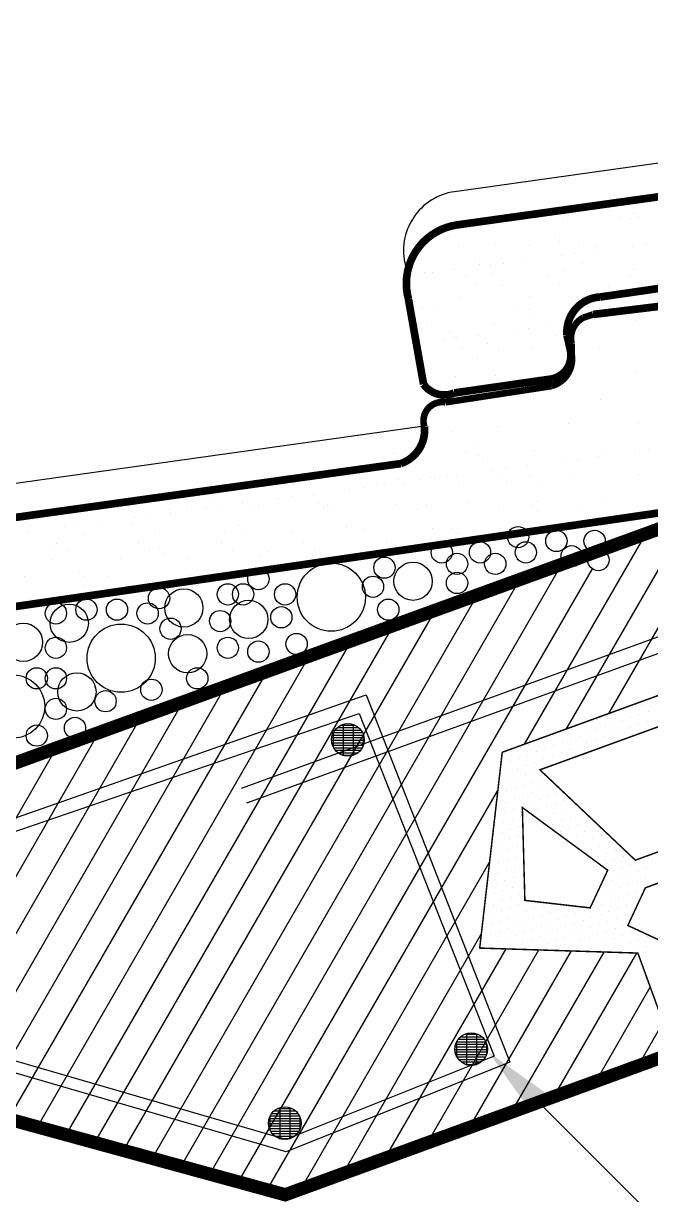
# Model space of a CAD drawing. Header units: inches. Extents: x -370 to 18, y -197 to 199.
# Drawn here: x -238.371 to -236.47, y -28.797 to -25.248 of the extents above; entities that cross this region are included whole.
import ezdxf

# ---------------------------------------------------------------- set-up
doc = ezdxf.new("R2010")
doc.units = ezdxf.units.IN
doc.header["$MEASUREMENT"] = 0
doc.layers.add('TRAMAS', color=7, linetype='Continuous')

# ---------------------------------------------------------------- blocks, each defined once
blk = doc.blocks.new('*X580')
at = {"color": 0}
for p, q in [((2.0352, 3.7251), (2.2461, 4.0904)), ((1.9621, 3.6985), (2.1731, 4.0639)), ((1.889, 3.6719), (2.1, 4.0373)), ((2.0254, 4.008), (2.0269, 4.0107)), ((1.3427, 2.9256), (1.9538, 3.9842)), ((1.3926, 2.912), (2.007, 3.9762)), ((1.2929, 2.9393), (1.8808, 3.9576)), ((1.243, 2.9529), (1.8077, 3.931)), ((1.1931, 2.9666), (1.7346, 3.9045)), ((1.1433, 2.9802), (1.6616, 3.8779)), ((1.0934, 2.9939), (1.5885, 3.8513)), ((1.0436, 3.0075), (1.5154, 3.8248)), ((0.9937, 3.0212), (1.4423, 3.7982)), ((0.9439, 3.0348), (1.3693, 3.7716)), ((0.894, 3.0485), (1.2962, 3.745)), ((0.8442, 3.0622), (1.2231, 3.7185)), ((0.7943, 3.0758), (1.15, 3.6919)), ((0.7445, 3.0895), (1.077, 3.6653)), ((1.4424, 2.8983), (1.8428, 3.5917)), ((1.5009, 2.8997), (1.8284, 3.4668)), ((1.5741, 2.9264), (1.814, 3.342)), ((1.6473, 2.9531), (1.857, 3.3165)), ((1.7204, 2.9799), (1.9137, 3.3147)), ((1.7936, 3.0066), (1.9704, 3.3129)), ((1.8667, 3.0333), (2.0271, 3.3111)), ((1.9399, 3.06), (2.0839, 3.3093)), ((2.0131, 3.0867), (2.1073, 3.25)), ((2.0862, 3.1134), (2.1297, 3.1887))]:
    blk.add_line(p, q, dxfattribs=at)
blk = doc.blocks.new('*X577')
at = {"color": 0}
for p, q in [((5.5, 5.4375), (5.5, 5.4375)), ((5.53125, 5.4375), (5.53125, 5.4375)), ((5.5625, 5.4375), (5.5625, 5.4375)), ((5.59375, 5.4375), (5.59375, 5.4375)), ((5.625, 5.4375), (5.625, 5.4375)), ((5.65625, 5.4375), (5.65625, 5.4375)), ((5.6875, 5.4375), (5.6875, 5.4375)), ((5.71875, 5.4375), (5.71875, 5.4375)), ((5.75, 5.4375), (5.75, 5.4375)), ((5.78125, 5.4375), (5.78125, 5.4375)), ((5.8125, 5.4375), (5.8125, 5.4375)), ((5.84375, 5.4375), (5.84375, 5.4375)), ((5.875, 5.4375), (5.875, 5.4375)), ((5.90625, 5.4375), (5.90625, 5.4375)), ((5.9375, 5.4375), (5.9375, 5.4375)), ((5.96875, 5.4375), (5.96875, 5.4375)), ((6, 5.4375), (6, 5.4375)), ((6.03125, 5.4375), (6.03125, 5.4375)), ((5.484375, 5.40625), (5.484375, 5.40625)), ((5.515625, 5.40625), (5.515625, 5.40625)), ((5.546875, 5.40625), (5.546875, 5.40625)), ((5.578125, 5.40625), (5.578125, 5.40625)), ((5.609375, 5.40625), (5.609375, 5.40625)), ((5.640625, 5.40625), (5.640625, 5.40625)), ((5.671875, 5.40625), (5.671875, 5.40625)), ((5.703125, 5.40625), (5.703125, 5.40625)), ((5.734375, 5.40625), (5.734375, 5.40625)), ((5.765625, 5.40625), (5.765625, 5.40625)), ((5.796875, 5.40625), (5.796875, 5.40625)), ((5.828125, 5.40625), (5.828125, 5.40625)), ((5.859375, 5.40625), (5.859375, 5.40625)), ((5.890625, 5.40625), (5.890625, 5.40625)), ((5.921875, 5.40625), (5.921875, 5.40625)), ((5.953125, 5.40625), (5.953125, 5.40625)), ((5.984375, 5.40625), (5.984375, 5.40625)), ((6.015625, 5.40625), (6.015625, 5.40625)), ((5.453125, 5.34375), (5.453125, 5.34375)), ((5.46875, 5.375), (5.46875, 5.375)), ((5.484375, 5.34375), (5.484375, 5.34375)), ((5.5, 5.375), (5.5, 5.375)), ((5.515625, 5.34375), (5.515625, 5.34375)), ((5.53125, 5.375), (5.53125, 5.375)), ((5.546875, 5.34375), (5.546875, 5.34375)), ((5.5625, 5.375), (5.5625, 5.375)), ((5.578125, 5.34375), (5.578125, 5.34375)), ((5.59375, 5.375), (5.59375, 5.375)), ((5.625, 5.375), (5.625, 5.375)), ((5.65625, 5.375), (5.65625, 5.375)), ((5.6875, 5.375), (5.6875, 5.375)), ((5.71875, 5.375), (5.71875, 5.375)), ((5.75, 5.375), (5.75, 5.375)), ((5.78125, 5.375), (5.78125, 5.375)), ((5.8125, 5.375), (5.8125, 5.375)), ((5.84375, 5.375), (5.84375, 5.375)), ((5.875, 5.375), (5.875, 5.375)), ((5.90625, 5.375), (5.90625, 5.375)), ((5.9375, 5.375), (5.9375, 5.375)), ((5.96875, 5.375), (5.96875, 5.375)), ((6, 5.375), (6, 5.375)), ((5.4375, 5.3125), (5.4375, 5.3125)), ((5.46875, 5.3125), (5.46875, 5.3125)), ((5.5, 5.3125), (5.5, 5.3125)), ((5.53125, 5.3125), (5.53125, 5.3125)), ((5.5625, 5.3125), (5.5625, 5.3125)), ((5.59375, 5.3125), (5.59375, 5.3125)), ((5.421875, 5.28125), (5.421875, 5.28125)), ((5.453125, 5.28125), (5.453125, 5.28125)), ((5.484375, 5.28125), (5.484375, 5.28125)), ((5.515625, 5.28125), (5.515625, 5.28125)), ((5.546875, 5.28125), (5.546875, 5.28125)), ((5.578125, 5.28125), (5.578125, 5.28125)), ((5.609375, 5.28125), (5.609375, 5.28125)), ((5.40625, 5.25), (5.40625, 5.25)), ((5.4375, 5.25), (5.4375, 5.25)), ((5.46875, 5.25), (5.46875, 5.25)), ((5.5, 5.25), (5.5, 5.25)), ((5.53125, 5.25), (5.53125, 5.25)), ((5.5625, 5.25), (5.5625, 5.25)), ((5.59375, 5.25), (5.59375, 5.25)), ((5.625, 5.25), (5.625, 5.25)), ((5.375, 5.1875), (5.375, 5.1875)), ((5.390625, 5.21875), (5.390625, 5.21875)), ((5.40625, 5.1875), (5.40625, 5.1875)), ((5.421875, 5.21875), (5.421875, 5.21875)), ((5.4375, 5.1875), (5.4375, 5.1875)), ((5.453125, 5.21875), (5.453125, 5.21875)), ((5.46875, 5.1875), (5.46875, 5.1875)), ((5.484375, 5.21875), (5.484375, 5.21875)), ((5.546875, 5.21875), (5.546875, 5.21875)), ((5.5625, 5.1875), (5.5625, 5.1875)), ((5.578125, 5.21875), (5.578125, 5.21875)), ((5.59375, 5.1875), (5.59375, 5.1875)), ((5.609375, 5.21875), (5.609375, 5.21875)), ((5.625, 5.1875), (5.625, 5.1875)), ((5.640625, 5.21875), (5.640625, 5.21875)), ((5.65625, 5.1875), (5.65625, 5.1875)), ((5.359375, 5.15625), (5.359375, 5.15625)), ((5.390625, 5.15625), (5.390625, 5.15625)), ((5.421875, 5.15625), (5.421875, 5.15625)), ((5.453125, 5.15625), (5.453125, 5.15625)), ((5.578125, 5.15625), (5.578125, 5.15625)), ((5.609375, 5.15625), (5.609375, 5.15625)), ((5.640625, 5.15625), (5.640625, 5.15625)), ((5.671875, 5.15625), (5.671875, 5.15625)), ((5.34375, 5.125), (5.34375, 5.125)), ((5.375, 5.125), (5.375, 5.125)), ((5.40625, 5.125), (5.40625, 5.125)), ((5.4375, 5.125), (5.4375, 5.125)), ((5.59375, 5.125), (5.59375, 5.125)), ((5.625, 5.125), (5.625, 5.125)), ((5.65625, 5.125), (5.65625, 5.125)), ((5.6875, 5.125), (5.6875, 5.125)), ((5.3125, 5.0625), (5.3125, 5.0625)), ((5.328125, 5.09375), (5.328125, 5.09375)), ((5.34375, 5.0625), (5.34375, 5.0625)), ((5.359375, 5.09375), (5.359375, 5.09375)), ((5.375, 5.0625), (5.375, 5.0625)), ((5.390625, 5.09375), (5.390625, 5.09375)), ((5.40625, 5.0625), (5.40625, 5.0625)), ((5.421875, 5.09375), (5.421875, 5.09375)), ((5.4375, 5.0625), (5.4375, 5.0625)), ((5.609375, 5.09375), (5.609375, 5.09375)), ((5.625, 5.0625), (5.625, 5.0625)), ((5.640625, 5.09375), (5.640625, 5.09375)), ((5.65625, 5.0625), (5.65625, 5.0625)), ((5.671875, 5.09375), (5.671875, 5.09375)), ((5.6875, 5.0625), (5.6875, 5.0625)), ((5.703125, 5.09375), (5.703125, 5.09375)), ((5.71875, 5.0625), (5.71875, 5.0625)), ((5.296875, 5.03125), (5.296875, 5.03125)), ((5.328125, 5.03125), (5.328125, 5.03125)), ((5.359375, 5.03125), (5.359375, 5.03125)), ((5.390625, 5.03125), (5.390625, 5.03125)), ((5.421875, 5.03125), (5.421875, 5.03125)), ((5.671875, 5.03125), (5.671875, 5.03125)), ((5.703125, 5.03125), (5.703125, 5.03125)), ((5.734375, 5.03125), (5.734375, 5.03125)), ((5.28125, 5), (5.28125, 5)), ((5.3125, 5), (5.3125, 5)), ((5.34375, 5), (5.34375, 5)), ((5.375, 5), (5.375, 5)), ((5.40625, 5), (5.40625, 5)), ((5.6875, 5), (5.6875, 5)), ((5.71875, 5), (5.71875, 5)), ((5.75, 5), (5.75, 5)), ((5.265625, 4.96875), (5.265625, 4.96875)), ((5.296875, 4.96875), (5.296875, 4.96875)), ((5.328125, 4.96875), (5.328125, 4.96875)), ((5.359375, 4.96875), (5.359375, 4.96875)), ((5.390625, 4.96875), (5.390625, 4.96875)), ((5.703125, 4.96875), (5.703125, 4.96875)), ((5.734375, 4.96875), (5.734375, 4.96875)), ((5.765625, 4.96875), (5.765625, 4.96875)), ((5.234375, 4.90625), (5.234375, 4.90625)), ((5.25, 4.9375), (5.25, 4.9375)), ((5.265625, 4.90625), (5.265625, 4.90625)), ((5.28125, 4.9375), (5.28125, 4.9375)), ((5.296875, 4.90625), (5.296875, 4.90625)), ((5.3125, 4.9375), (5.3125, 4.9375)), ((5.328125, 4.90625), (5.328125, 4.90625)), ((5.34375, 4.9375), (5.34375, 4.9375)), ((5.359375, 4.90625), (5.359375, 4.90625)), ((5.375, 4.9375), (5.375, 4.9375)), ((5.390625, 4.90625), (5.390625, 4.90625)), ((5.40625, 4.9375), (5.40625, 4.9375)), ((5.421875, 4.90625), (5.421875, 4.90625)), ((5.453125, 4.90625), (5.453125, 4.90625)), ((5.671875, 4.90625), (5.671875, 4.90625)), ((5.703125, 4.90625), (5.703125, 4.90625)), ((5.71875, 4.9375), (5.71875, 4.9375)), ((5.734375, 4.90625), (5.734375, 4.90625)), ((5.75, 4.9375), (5.75, 4.9375)), ((5.765625, 4.90625), (5.765625, 4.90625)), ((5.78125, 4.9375), (5.78125, 4.9375)), ((5.796875, 4.90625), (5.796875, 4.90625)), ((5.8125, 4.9375), (5.8125, 4.9375)), ((5.828125, 4.90625), (5.828125, 4.90625)), ((5.84375, 4.9375), (5.84375, 4.9375)), ((5.21875, 4.875), (5.21875, 4.875)), ((5.25, 4.875), (5.25, 4.875)), ((5.28125, 4.875), (5.28125, 4.875)), ((5.3125, 4.875), (5.3125, 4.875)), ((5.34375, 4.875), (5.34375, 4.875)), ((5.375, 4.875), (5.375, 4.875)), ((5.40625, 4.875), (5.40625, 4.875)), ((5.4375, 4.875), (5.4375, 4.875)), ((5.46875, 4.875), (5.46875, 4.875)), ((5.5, 4.875), (5.5, 4.875)), ((5.53125, 4.875), (5.53125, 4.875)), ((5.65625, 4.875), (5.65625, 4.875)), ((5.6875, 4.875), (5.6875, 4.875)), ((5.71875, 4.875), (5.71875, 4.875)), ((5.75, 4.875), (5.75, 4.875)), ((5.78125, 4.875), (5.78125, 4.875)), ((5.8125, 4.875), (5.8125, 4.875)), ((5.203125, 4.84375), (5.203125, 4.84375)), ((5.234375, 4.84375), (5.234375, 4.84375)), ((5.265625, 4.84375), (5.265625, 4.84375)), ((5.296875, 4.84375), (5.296875, 4.84375)), ((5.328125, 4.84375), (5.328125, 4.84375)), ((5.359375, 4.84375), (5.359375, 4.84375)), ((5.390625, 4.84375), (5.390625, 4.84375)), ((5.421875, 4.84375), (5.421875, 4.84375)), ((5.453125, 4.84375), (5.453125, 4.84375)), ((5.484375, 4.84375), (5.484375, 4.84375)), ((5.515625, 4.84375), (5.515625, 4.84375)), ((5.546875, 4.84375), (5.546875, 4.84375)), ((5.578125, 4.84375), (5.578125, 4.84375)), ((5.609375, 4.84375), (5.609375, 4.84375)), ((5.640625, 4.84375), (5.640625, 4.84375)), ((5.671875, 4.84375), (5.671875, 4.84375)), ((5.703125, 4.84375), (5.703125, 4.84375)), ((5.734375, 4.84375), (5.734375, 4.84375)), ((5.765625, 4.84375), (5.765625, 4.84375)), ((5.796875, 4.84375), (5.796875, 4.84375)), ((5.28125, 4.8125), (5.28125, 4.8125)), ((5.3125, 4.8125), (5.3125, 4.8125)), ((5.34375, 4.8125), (5.34375, 4.8125)), ((5.375, 4.8125), (5.375, 4.8125)), ((5.40625, 4.8125), (5.40625, 4.8125)), ((5.4375, 4.8125), (5.4375, 4.8125)), ((5.46875, 4.8125), (5.46875, 4.8125)), ((5.5, 4.8125), (5.5, 4.8125)), ((5.53125, 4.8125), (5.53125, 4.8125)), ((5.5625, 4.8125), (5.5625, 4.8125)), ((5.59375, 4.8125), (5.59375, 4.8125)), ((5.625, 4.8125), (5.625, 4.8125)), ((5.65625, 4.8125), (5.65625, 4.8125)), ((5.6875, 4.8125), (5.6875, 4.8125)), ((5.71875, 4.8125), (5.71875, 4.8125)), ((5.75, 4.8125), (5.75, 4.8125)), ((5.359375, 4.78125), (5.359375, 4.78125)), ((5.390625, 4.78125), (5.390625, 4.78125)), ((5.421875, 4.78125), (5.421875, 4.78125)), ((5.4375, 4.75), (5.4375, 4.75)), ((5.453125, 4.78125), (5.453125, 4.78125)), ((5.46875, 4.75), (5.46875, 4.75)), ((5.484375, 4.78125), (5.484375, 4.78125)), ((5.5, 4.75), (5.5, 4.75)), ((5.515625, 4.78125), (5.515625, 4.78125)), ((5.53125, 4.75), (5.53125, 4.75)), ((5.546875, 4.78125), (5.546875, 4.78125)), ((5.5625, 4.75), (5.5625, 4.75)), ((5.578125, 4.78125), (5.578125, 4.78125)), ((5.59375, 4.75), (5.59375, 4.75)), ((5.609375, 4.78125), (5.609375, 4.78125)), ((5.625, 4.75), (5.625, 4.75)), ((5.640625, 4.78125), (5.640625, 4.78125)), ((5.65625, 4.75), (5.65625, 4.75)), ((5.671875, 4.78125), (5.671875, 4.78125)), ((5.6875, 4.75), (5.6875, 4.75)), ((5.703125, 4.78125), (5.703125, 4.78125)), ((5.734375, 4.78125), (5.734375, 4.78125)), ((5.515625, 4.71875), (5.515625, 4.71875)), ((5.546875, 4.71875), (5.546875, 4.71875)), ((5.578125, 4.71875), (5.578125, 4.71875)), ((5.609375, 4.71875), (5.609375, 4.71875)), ((5.640625, 4.71875), (5.640625, 4.71875)), ((5.671875, 4.71875), (5.671875, 4.71875)), ((5.703125, 4.71875), (5.703125, 4.71875)), ((5.59375, 4.6875), (5.59375, 4.6875)), ((5.625, 4.6875), (5.625, 4.6875)), ((5.65625, 4.6875), (5.65625, 4.6875)), ((5.6875, 4.6875), (5.6875, 4.6875)), ((5.71875, 4.6875), (5.71875, 4.6875)), ((5.75, 4.6875), (5.75, 4.6875)), ((5.671875, 4.65625), (5.671875, 4.65625)), ((5.703125, 4.65625), (5.703125, 4.65625)), ((5.71875, 4.625), (5.71875, 4.625)), ((5.734375, 4.65625), (5.734375, 4.65625)), ((5.703125, 4.59375), (5.703125, 4.59375)), ((5.703125, 4.53125), (5.703125, 4.53125))]:
    blk.add_line(p, q, dxfattribs=at)
blk = doc.blocks.new('*X572')
at = {"color": 0}
for p, q in [((4.7673, -1.5437), (4.7941, -1.5437)), ((4.7721, -1.5406), (4.7893, -1.5406)), ((4.775, -1.5785), (4.775, -1.5395)), ((4.7875, -1.5781), (4.7875, -1.5399)), ((4.7604, -1.5594), (4.801, -1.5594)), ((4.7605, -1.5562), (4.8008, -1.5562)), ((4.7612, -1.5531), (4.8001, -1.5531)), ((4.7625, -1.5681), (4.7625, -1.5499)), ((4.7625, -1.55), (4.7989, -1.55)), ((4.7644, -1.5469), (4.7969, -1.5469)), ((4.8, -1.5652), (4.8, -1.5528)), ((4.7607, -1.5625), (4.8007, -1.5625)), ((4.7615, -1.5656), (4.7999, -1.5656)), ((4.7628, -1.5688), (4.7985, -1.5688)), ((4.7649, -1.5719), (4.7964, -1.5719)), ((4.7681, -1.575), (4.7932, -1.575)), ((4.7738, -1.5781), (4.7876, -1.5781))]:
    blk.add_line(p, q, dxfattribs=at)
blk = doc.blocks.new('*X574')
at = {"color": 0}
for p, q in [((2.4555, 4.2139), (2.4555, 4.2139)), ((2.4923, 4.2092), (2.4923, 4.2092)), ((2.2764, 4.1959), (2.2764, 4.1959)), ((2.3478, 4.2029), (2.3478, 4.2029)), ((2.3844, 4.1998), (2.3844, 4.1998)), ((2.4724, 4.2032), (2.4724, 4.2032)), ((2.4891, 4.2012), (2.4891, 4.2012)), ((2.4997, 4.2025), (2.4997, 4.2025)), ((2.212, 4.1755), (2.212, 4.1755)), ((2.3721, 4.1741), (2.3721, 4.1741)), ((2.2282, 4.1589), (2.2282, 4.1589)), ((2.284, 4.164), (2.284, 4.164)), ((2.3329, 4.1603), (2.3329, 4.1603)), ((2.3795, 4.1674), (2.3795, 4.1674)), ((2.4085, 4.1643), (2.4085, 4.1643)), ((2.4352, 4.1598), (2.4352, 4.1598)), ((2.4908, 4.1599), (2.4908, 4.1599)), ((2.5116, 4.1626), (2.5116, 4.1626)), ((2.2519, 4.139), (2.2519, 4.139)), ((2.3288, 4.1385), (2.3288, 4.1385)), ((2.3831, 4.1457), (2.3831, 4.1457)), ((2.4039, 4.1484), (2.4039, 4.1484)), ((2.4364, 4.1527), (2.4364, 4.1527)), ((2.1766, 4.1194), (2.1766, 4.1194)), ((2.1886, 4.1201), (2.1886, 4.1201)), ((2.2211, 4.1244), (2.2211, 4.1244)), ((2.2592, 4.1322), (2.2592, 4.1322)), ((2.2754, 4.1315), (2.2754, 4.1315)), ((2.2789, 4.1189), (2.2789, 4.1189)), ((2.2963, 4.1343), (2.2963, 4.1343)), ((2.387, 4.1228), (2.387, 4.1228)), ((2.4143, 4.1355), (2.4143, 4.1355)), ((2.4917, 4.1241), (2.4917, 4.1241)), ((2.1678, 4.1173), (2.1678, 4.1173)), ((2.2387, 4.1133), (2.2387, 4.1133)), ((2.2556, 4.1025), (2.2556, 4.1025)), ((2.3633, 4.1135), (2.3633, 4.1135)), ((2.3801, 4.1028), (2.3801, 4.1028)), ((2.4878, 4.1137), (2.4878, 4.1137)), ((2.5047, 4.103), (2.5047, 4.103)), ((2.294, 4.1004), (2.294, 4.1004)), ((2.4541, 4.099), (2.4541, 4.099)), ((2.4615, 4.0922), (2.4615, 4.0922)), ((2.2307, 4.0819), (2.2307, 4.0819)), ((2.3354, 4.0832), (2.3354, 4.0832)), ((2.1738, 4.0652), (2.1738, 4.0652)), ((2.1917, 4.0636), (2.1917, 4.0636)), ((2.3163, 4.0639), (2.3163, 4.0639)), ((2.3338, 4.0639), (2.3338, 4.0639)), ((2.3412, 4.0571), (2.3412, 4.0571)), ((2.1791, 4.0423), (2.1791, 4.0423)), ((2.2814, 4.0418), (2.2814, 4.0418)), ((2.3123, 4.0328), (2.3123, 4.0328)), ((2.3331, 4.0355), (2.3331, 4.0355)), ((2.3657, 4.0398), (2.3657, 4.0398)), ((2.3895, 4.0457), (2.3895, 4.0457)), ((2.2046, 4.0186), (2.2046, 4.0186)), ((2.2136, 4.0288), (2.2136, 4.0288)), ((2.221, 4.022), (2.221, 4.022)), ((2.2255, 4.0214), (2.2255, 4.0214)), ((2.258, 4.0256), (2.258, 4.0256)), ((2.271, 4.0131), (2.271, 4.0131)), ((2.376, 4.0252), (2.376, 4.0252)), ((2.2332, 4.0048), (2.2332, 4.0048)), ((2.2879, 4.0024), (2.2879, 4.0024)), ((2.3379, 4.0061), (2.3379, 4.0061)), ((2.2558, 3.9901), (2.2558, 3.9901)), ((2.1816, 3.9652), (2.1816, 3.9652)), ((2.224, 3.9635), (2.224, 3.9635)), ((2.284, 3.9647), (2.284, 3.9647)), ((2.3486, 3.9637), (2.3486, 3.9637)), ((2.2956, 3.9536), (2.2956, 3.9536))]:
    blk.add_line(p, q, dxfattribs=at)
blk = doc.blocks.new('*X573')
at = {"color": 0}
for p, q in [((2.4963, 4.0603), (2.4963, 4.0603)), ((2.4942, 4.047), (2.4942, 4.047)), ((2.4402, 4.0056), (2.4402, 4.0056)), ((2.392, 3.9686), (2.392, 3.9686)), ((2.4967, 3.97), (2.4967, 3.97)), ((2.3404, 3.929), (2.3404, 3.929)), ((2.4428, 3.9286), (2.4428, 3.9286)), ((2.3945, 3.8915), (2.3945, 3.8915)), ((2.4992, 3.8929), (2.4992, 3.8929)), ((2.1842, 3.8881), (2.1842, 3.8881)), ((2.2175, 3.8799), (2.2175, 3.8799)), ((2.2865, 3.8877), (2.2865, 3.8877)), ((2.2563, 3.8633), (2.2563, 3.8633)), ((2.1302, 3.8467), (2.1302, 3.8467)), ((2.2382, 3.8506), (2.2382, 3.8506)), ((2.2573, 3.8434), (2.2573, 3.8434)), ((2.2647, 3.8367), (2.2647, 3.8367)), ((2.3429, 3.852), (2.3429, 3.852)), ((2.4069, 3.8381), (2.4069, 3.8381)), ((2.4394, 3.8424), (2.4394, 3.8424)), ((2.4453, 3.8515), (2.4453, 3.8515)), ((2.4937, 3.8496), (2.4937, 3.8496)), ((2.5146, 3.8523), (2.5146, 3.8523)), ((2.2784, 3.8212), (2.2784, 3.8212)), ((2.2992, 3.8239), (2.2992, 3.8239)), ((2.3317, 3.8282), (2.3317, 3.8282)), ((2.3861, 3.8354), (2.3861, 3.8354)), ((1.9739, 3.8058), (1.9739, 3.8058)), ((1.9788, 3.8014), (1.9788, 3.8014)), ((2.082, 3.8097), (2.082, 3.8097)), ((2.0865, 3.8123), (2.0865, 3.8123)), ((2.1033, 3.8016), (2.1033, 3.8016)), ((2.1371, 3.8083), (2.1371, 3.8083)), ((2.1444, 3.8015), (2.1444, 3.8015)), ((2.1707, 3.807), (2.1707, 3.807)), ((2.1867, 3.8111), (2.1867, 3.8111)), ((2.1916, 3.8098), (2.1916, 3.8098)), ((2.211, 3.8126), (2.211, 3.8126)), ((2.2241, 3.814), (2.2241, 3.814)), ((2.2279, 3.8018), (2.2279, 3.8018)), ((2.289, 3.8106), (2.289, 3.8106)), ((2.2995, 3.8048), (2.2995, 3.8048)), ((2.3356, 3.8128), (2.3356, 3.8128)), ((2.3525, 3.8021), (2.3525, 3.8021)), ((2.397, 3.8145), (2.397, 3.8145)), ((2.5017, 3.8158), (2.5017, 3.8158)), ((2.0087, 3.7857), (2.0087, 3.7857)), ((2.0631, 3.7929), (2.0631, 3.7929)), ((2.0839, 3.7956), (2.0839, 3.7956)), ((2.1164, 3.7999), (2.1164, 3.7999)), ((1.7153, 3.7654), (1.7153, 3.7654)), ((1.8568, 3.7746), (1.8568, 3.7746)), ((1.8685, 3.7672), (1.8685, 3.7672)), ((1.9011, 3.7715), (1.9011, 3.7715)), ((1.9257, 3.7688), (1.9257, 3.7688)), ((1.9554, 3.7787), (1.9554, 3.7787)), ((1.9762, 3.7814), (1.9762, 3.7814)), ((2.0168, 3.7732), (2.0168, 3.7732)), ((2.0242, 3.7664), (2.0242, 3.7664)), ((2.0304, 3.7702), (2.0304, 3.7702)), ((2.1327, 3.7697), (2.1327, 3.7697)), ((2.1792, 3.7697), (2.1792, 3.7697)), ((2.2408, 3.7736), (2.2408, 3.7736)), ((2.3393, 3.7683), (2.3393, 3.7683)), ((2.3455, 3.7749), (2.3455, 3.7749)), ((2.4478, 3.7744), (2.4478, 3.7744)), ((1.6658, 3.762), (1.6658, 3.762)), ((1.7401, 3.7503), (1.7401, 3.7503)), ((1.7609, 3.7531), (1.7609, 3.7531)), ((1.7904, 3.7622), (1.7904, 3.7622)), ((1.7934, 3.7573), (1.7934, 3.7573)), ((1.8177, 3.7649), (1.8177, 3.7649)), ((1.8477, 3.7645), (1.8477, 3.7645)), ((1.9149, 3.7625), (1.9149, 3.7625)), ((2.0395, 3.7627), (2.0395, 3.7627)), ((2.1641, 3.7629), (2.1641, 3.7629)), ((2.2886, 3.7631), (2.2886, 3.7631)), ((2.3467, 3.7615), (2.3467, 3.7615)), ((2.4132, 3.7634), (2.4132, 3.7634)), ((1.5741, 3.743), (1.5741, 3.743)), ((1.5815, 3.7362), (1.5815, 3.7362)), ((1.6324, 3.7362), (1.6324, 3.7362)), ((1.6532, 3.7389), (1.6532, 3.7389)), ((1.6857, 3.7432), (1.6857, 3.7432)), ((1.7365, 3.7395), (1.7365, 3.7395)), ((1.8966, 3.7381), (1.8966, 3.7381)), ((1.904, 3.7313), (1.904, 3.7313)), ((2.059, 3.7346), (2.059, 3.7346)), ((2.0845, 3.7327), (2.0845, 3.7327)), ((2.1892, 3.734), (2.1892, 3.734)), ((2.2191, 3.7332), (2.2191, 3.7332)), ((2.2915, 3.7335), (2.2915, 3.7335)), ((1.578, 3.729), (1.578, 3.729)), ((1.6614, 3.724), (1.6614, 3.724)), ((1.7694, 3.7279), (1.7694, 3.7279)), ((1.8741, 3.7293), (1.8741, 3.7293)), ((1.9765, 3.7288), (1.9765, 3.7288)), ((2.1188, 3.7122), (2.1188, 3.7122)), ((2.2264, 3.7264), (2.2264, 3.7264)), ((1.6163, 3.7044), (1.6163, 3.7044)), ((1.6205, 3.7113), (1.6205, 3.7113)), ((1.6374, 3.7005), (1.6374, 3.7005)), ((1.7451, 3.7115), (1.7451, 3.7115)), ((1.762, 3.7008), (1.762, 3.7008)), ((1.7763, 3.703), (1.7763, 3.703)), ((1.7837, 3.6962), (1.7837, 3.6962)), ((1.8697, 3.7117), (1.8697, 3.7117)), ((1.8865, 3.701), (1.8865, 3.701)), ((1.9388, 3.6994), (1.9388, 3.6994)), ((1.9942, 3.712), (1.9942, 3.712)), ((2.0111, 3.7012), (2.0111, 3.7012)), ((2.0988, 3.6981), (2.0988, 3.6981)), ((2.1357, 3.7014), (2.1357, 3.7014)), ((1.6132, 3.687), (1.6132, 3.687)), ((1.7179, 3.6884), (1.7179, 3.6884)), ((1.8202, 3.6879), (1.8202, 3.6879)), ((1.9282, 3.6918), (1.9282, 3.6918)), ((1.9923, 3.68), (1.9923, 3.68)), ((2.0131, 3.6827), (2.0131, 3.6827)), ((2.0329, 3.6931), (2.0329, 3.6931)), ((2.0456, 3.687), (2.0456, 3.687)), ((1.5735, 3.6616), (1.5735, 3.6616)), ((1.6561, 3.6679), (1.6561, 3.6679)), ((1.6635, 3.6611), (1.6635, 3.6611)), ((1.6981, 3.6618), (1.6981, 3.6618)), ((1.8185, 3.6643), (1.8185, 3.6643)), ((1.8227, 3.6621), (1.8227, 3.6621)), ((1.8846, 3.6658), (1.8846, 3.6658)), ((1.9054, 3.6685), (1.9054, 3.6685)), ((1.9379, 3.6728), (1.9379, 3.6728)), ((1.6639, 3.647), (1.6639, 3.647)), ((1.7226, 3.6445), (1.7226, 3.6445)), ((1.772, 3.6509), (1.772, 3.6509)), ((1.7769, 3.6516), (1.7769, 3.6516)), ((1.7978, 3.6544), (1.7978, 3.6544)), ((1.8303, 3.6586), (1.8303, 3.6586)), ((1.5824, 3.626), (1.5824, 3.626)), ((1.6149, 3.6303), (1.6149, 3.6303)), ((1.6693, 3.6374), (1.6693, 3.6374)), ((1.6901, 3.6402), (1.6901, 3.6402))]:
    blk.add_line(p, q, dxfattribs=at)
blk = doc.blocks.new('A$C19EF2EDB')
for p, q in [((7.6711, 5.02467), (2.82114, 3.25942)), ((7.67461, 4.97578), (2.83726, 3.21513)), ((1.44985, 2.93005), (3.19981, 3.54402)), ((3.19981, 3.54402), (3.63541, 2.43017)), ((1.59128, 2.94273), (3.17832, 3.48676)), ((3.17832, 3.48676), (3.5872, 2.4485)), ((2.95746, 2.15899), (1.59013, 2.55596)), ((2.95565, 2.19588), (1.61668, 2.58461)), ((3.5872, 2.4485), (2.95565, 2.19588)), ((3.63541, 2.43017), (2.95746, 2.15899)), ((3.7186, 2.31261), (5.78249, 0.25101))]:
    blk.add_line(p, q)
for points, format in [([(14.1976, 7.72254, 0.04016, 0.04016, 0), (14.1976, 7.72254, 0.04016, 0.04016, 0), (14.1976, 7.72254, 0.04016, 0.04016, 0), (0.9202, 2.89507, 0.04016, 0.04016, 0), (1.09188, 2.42337, 0.04016, 0.04016, 0), (1.27842, 2.44039, 0.03492, 0.03492, -2.6324279), (1.41088, 2.45127, 0.04016, 0.04016, 0), (1.41088, 2.45127, 0.04016, 0.04016, 0), (2.95427, 2.02861, 0.04016, 0.04016, 0), (2.95427, 2.02861, 0.04016, 0.04016, 0), (2.95427, 2.02861, 0.04016, 0.04016, 0), (6.97657, 3.49748, 0.04016, 0.04016, 0)], "xyseb"), ([(6.69612, 5.52129), (3.46726, 5.06835, 0.4515588), (3.31919, 4.84395), (3.32367, 4.81934, 0.4066557)], "xyb"), ([(3.37554, 4.35794), (0.15096, 3.9056, 0.4515588), (0.00289, 3.6812), (0.00737, 3.65659, 0.4066557)], "xyb")]:
    blk.add_lwpolyline(points, format=format)
for points, const_width in [([(6.69629, 5.52075), (6.69134, 5.49197, -0.4030868), (6.62058, 5.40716), (3.47565, 4.96786, 0.4515588), (3.32757, 4.74346), (3.37349, 4.48514, 0.3549331), (3.46668, 4.45854), (3.76222, 4.50109, 0.4220892), (3.81814, 4.58886), (3.80816, 4.63355, -0.4261719), (3.90984, 4.74953), (7.43134, 5.26185, 0.3809046), (7.57743, 5.39495), (7.49491, 5.85473, 0.238425), (7.41187, 5.88459), (7.20369, 5.85925)], 0.02326), ([(3.37607, 4.35623), (3.37607, 4.35623, -0.3495384), (3.30428, 4.24441), (0.15935, 3.80511, 0.4515588), (0.01127, 3.5807), (0.07278, 3.23638, 0.4457511), (0.16561, 3.17563), (0.46651, 3.23638, 0.414327), (0.52092, 3.29713), (0.49186, 3.47079, -0.4261719), (0.59354, 3.58678), (4.11504, 4.0991, 0.3809046), (4.26113, 4.2322), (4.17861, 4.69198, 0.238425), (4.09557, 4.72184), (3.88739, 4.6965)], 0.02326), ([(3.88739, 4.6965), (3.85698, 4.68634, 0.3448928), (3.82246, 4.6075), (3.82246, 4.57548, -0.3824067), (3.76133, 4.47928), (3.44019, 4.43013, 0.5657963), (3.37607, 4.35623)], 0.02008)]:
    blk.add_lwpolyline(points, format="xyb", dxfattribs=dict(const_width=const_width))
at = {"const_width": 0.00445}
blk.add_lwpolyline([(5.03442, 3.88733), (3.61193, 3.36959), (3.54363, 2.77617), (4.02292, 2.76109), (4.11429, 2.51007), (5.36943, 2.9669)], dxfattribs=at)
at = {"color": 2, "const_width": 0.00445}
for points in [[(4.26626, 3.13394), (4.14444, 3.46865), (3.72606, 3.31637), (4.01523, 3.04258), (4.26626, 3.13394)], [(3.67284, 3.20224), (3.93156, 3.01212), (3.87834, 2.89799), (3.68053, 2.92075), (3.67284, 3.20224)], [(4.41854, 2.71556), (4.16751, 2.6242), (4.41854, 2.71556), (4.29672, 3.05027), (4.04569, 2.9589), (3.99247, 2.84477), (4.1066, 2.79155), (4.16751, 2.6242)]]:
    blk.add_lwpolyline(points, dxfattribs=at)
at = {"color": 8, "transparency": 33554610}
for centre, radius in [((3.66026, 4.02155), 0.03223), ((3.77603, 4.00999), 0.03223), ((3.89181, 4.00999), 0.03223), ((3.4287, 3.97529), 0.03223), ((3.54448, 3.97529), 0.03223), ((3.68341, 3.97529), 0.03223), ((3.82234, 3.96373), 0.03223), ((3.90339, 3.95216), 0.03223), ((3.09382, 3.83963), 0.10333), ((3.25504, 3.92904), 0.03223), ((3.34171, 3.8879), 0.05801), ((3.47501, 3.9406), 0.03223), ((3.59079, 3.9406), 0.03223), ((2.87298, 3.89434), 0.03223), ((3.47501, 3.88278), 0.03223), ((2.57196, 3.83652), 0.03223), ((2.78036, 3.84808), 0.03223), ((2.82667, 3.84808), 0.03223), ((2.95402, 3.84808), 0.03223), ((3.22031, 3.87121), 0.03223), ((2.35198, 3.80182), 0.03223), ((2.44461, 3.80182), 0.03223), ((2.64705, 3.80695), 0.05801), ((3.26662, 3.80182), 0.03223), ((2.25936, 3.79026), 0.03223), ((2.29972, 3.76069), 0.05801), ((2.53723, 3.79026), 0.03223), ((2.7572, 3.76713), 0.03223), ((2.84387, 3.77225), 0.05801), ((2.94244, 3.77869), 0.03223), ((2.60669, 3.744), 0.03223), ((2.16079, 3.70286), 0.05801), ((2.45705, 3.6546), 0.10333), ((2.98875, 3.69774), 0.03223), ((2.25936, 3.68617), 0.03223), ((2.65863, 3.66817), 0.05801), ((2.78036, 3.68617), 0.03223), ((2.87298, 3.67461), 0.03223), ((2.20148, 3.59365), 0.03223), ((2.25936, 3.59365), 0.03223), ((2.68774, 3.59365), 0.03223), ((2.12975, 3.50831), 0.09581), ((2.32288, 3.55252), 0.05801), ((2.5488, 3.55896), 0.03223), ((2.40987, 3.52427), 0.03223), ((2.25936, 3.50114), 0.03223), ((2.20148, 3.42018), 0.03223), ((2.31725, 3.44331), 0.03223), ((3.14446, 3.40709), 0.04946), ((3.51814, 2.47012), 0.04946), ((2.953, 2.24553), 0.04946)]:
    blk.add_circle(centre, radius, dxfattribs=at)
blk.add_solid([(3.69392, 2.28791), (3.74328, 2.33732), (3.57037, 2.46069)])
at = {"color": 8, "transparency": 33554610, "xscale": 1.746, "yscale": 1.746, "zscale": 1.746}
blk.add_blockref('*X580', (0.38121, -3.01691), dxfattribs=at)
for name, p, xscale, yscale, zscale in [('*X574', (-0.99377, -3.44905), 2.0079, 2.0079, 2.0079), ('*X573', (-0.99377, -3.44905), 2.0079, 2.0079, 2.0079), ('*X572', (-8.49685, 7.20343), 2.435080725, 2.435080725, 2.435080725), ('*X572', (-8.12317, 6.26646), 2.435080725, 2.435080725, 2.435080725), ('*X572', (-8.68831, 6.04187), 2.435080725, 2.435080725, 2.435080725)]:
    blk.add_blockref(name, p, dxfattribs=dict(xscale=xscale, yscale=yscale, zscale=zscale))
at = {"color": 2, "xscale": 0.89046, "yscale": 0.89046, "zscale": 0.89046, "rotation": 19.99999999999998}
blk.add_blockref('*X577', (0.66797, -2.86137), dxfattribs=at)

msp = doc.modelspace()

# ---------------------------------------------------------------- block references
at = {"layer": 'TRAMAS'}
msp.add_blockref('A$C19EF2EDB', (-240.53178, -30.82661), dxfattribs=at)

doc.saveas('drawing.dxf')
